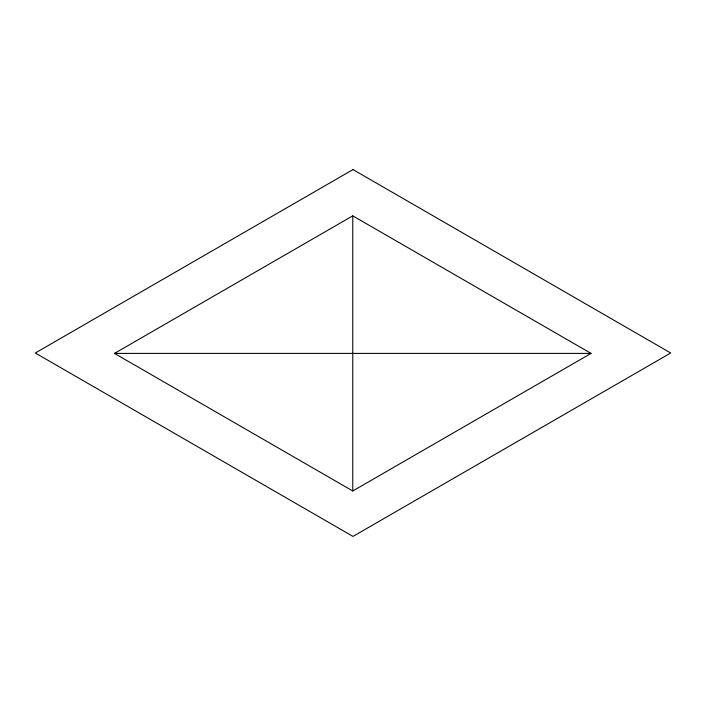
<?xml version="1.0" encoding="UTF-8"?>
<svg xmlns="http://www.w3.org/2000/svg" width="706" height="706" viewBox="0 0 706 706"><rect width="100%" height="100%" fill="white"/><g stroke="black" fill="none" stroke-linecap="round" stroke-linejoin="round"><path stroke-width="1.06" d="M114.496 353.406L352.771 215.842L591.046 353.406L352.771 490.979L114.496 353.406L591.046 353.406M352.771 215.842L352.771 490.979M353 169.581L35.3 353L353 536.419L670.7 353L353 169.581"/></g></svg>
